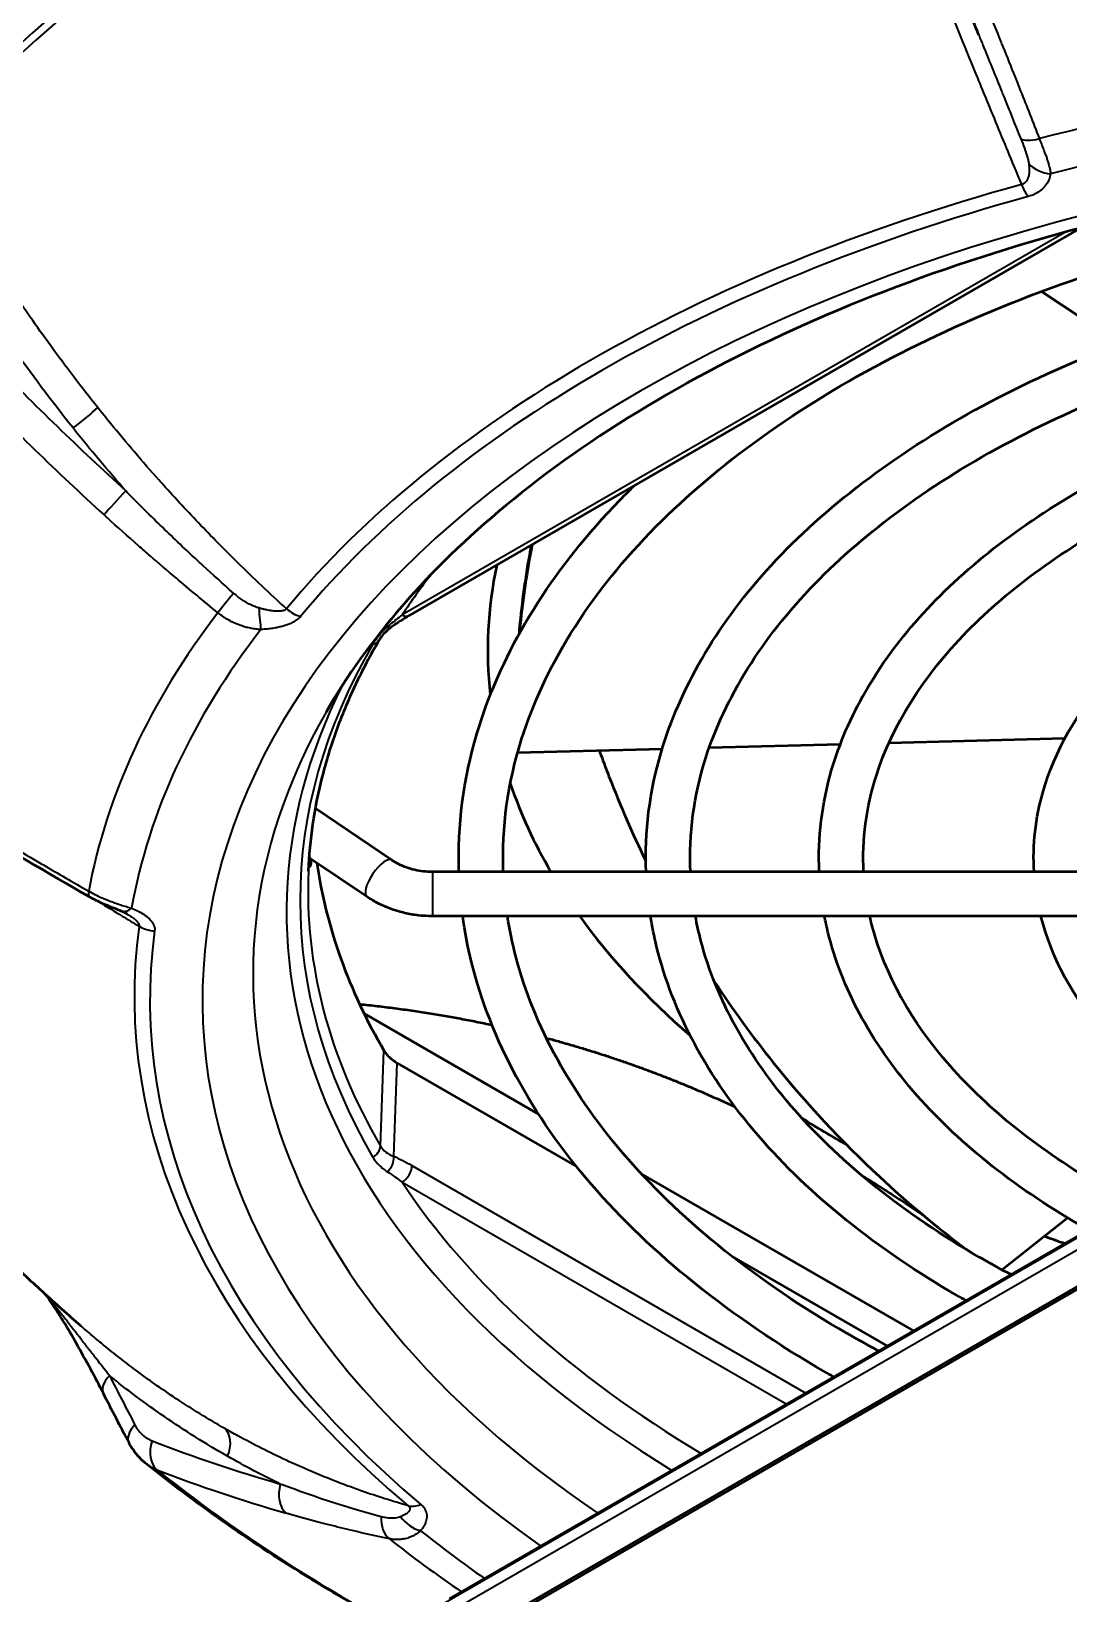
# Model space of a CAD drawing. Header units: millimetres. Extents: x 40 to 2195, y 40 to 1687.
# Drawn here: x 1578.2 to 1615.6, y 304.2 to 360.6 of the extents above; entities that cross this region are included whole.
import ezdxf

# ---------------------------------------------------------------- set-up
doc = ezdxf.new("R2010")
doc.units = ezdxf.units.MM
doc.header["$LTSCALE"] = 8
doc.layers.add('Visible (ISO)', color=7, linetype='Continuous', lineweight=50)
doc.layers.add('Visible Narrow (ISO)', color=7, linetype='Continuous', lineweight=35)

msp = doc.modelspace()

# ---------------------------------------------------------------- linework, layer by layer
at = {"layer": 'Visible (ISO)'}
for p, q in [((1616.064, 353.511), (1591.818, 339.513)), ((1617.476, 349.34), (1614.635, 351.213)), ((1570.897, 289.19), (1654.336, 337.363)), ((1652.729, 336.55), (1572.504, 290.232)), ((1615.48, 335.072), (1609.125, 334.905)), ((1600.948, 334.691), (1595.73, 334.554)), ((1607.374, 334.86), (1602.645, 334.735)), ((1591.194, 330.687), (1588.438, 332.546)), ((1590.299, 329.361), (1588.228, 330.758)), ((1631.157, 330.263), (1592.657, 330.263)), ((1581.658, 328.729), (1581.659, 328.728)), ((1631.157, 328.663), (1592.657, 328.663)), ((1593.273, 304.02), (1636.184, 328.795)), ((1582.519, 328.145), (1582.519, 328.145)), ((1596.491, 321.512), (1590.193, 325.149)), ((1591.391, 323.36), (1597.854, 319.629)), ((1610.03, 313.695), (1600.184, 319.38)), ((1615.585, 317.775), (1613.22, 315.895)), ((1603.456, 316.394), (1609.081, 313.147))]:
    msp.add_line(p, q, dxfattribs=at)
for centre, major_axis, ratio, start_param, end_param in [((1638.157, 338.281), (-43.5, 0), 0.57735, 6.161114, 6.347991), ((1590.914, 339.529), (0.288, -0.409), 0.505708, 6.28284, 6.283336), ((1590.31, 338.895), (0.432, -0.252), 0.773792, 6.283184, 6.283351), ((1638.157, 338.281), (-43.5, 0), 0.57735, 0.193493, 0.32495), ((1638.157, 330.933), (-49.93, 0), 0.57735, 0.005781, 0.010014), ((1638.157, 332.974), (-49.843, 0), 0.57735, 0.083168, 0.324141), ((1638.157, 338.281), (-43.5, 0), 0.57735, 0.393008, 0.587961), ((1592.805, 324.176), (-1.999, 0), 0.57735, 0.324138, 0.785402), ((1638.157, 338.281), (-43.5, 0), 0.57735, 0.73871, 0.792671), ((1638.157, 338.281), (-43.5, 0), 0.57735, 1.002634, 1.022613), ((1582.592, 310.114), (-0.884, -0.467), 0.557213, 6.28316, 6.283176)]:
    msp.add_ellipse(centre, major_axis=major_axis, ratio=ratio, start_param=start_param, end_param=end_param, dxfattribs=at)
for points in [[(1612.378, 360.468), (1612.236, 360.819), (1612.091, 361.17), (1611.945, 361.521)], [(1591.818, 339.513), (1591.613, 339.395), (1591.407, 339.264), (1591.202, 339.12)], [(1580.282, 329.359), (1578.763, 330.228), (1577.262, 331.113), (1575.781, 331.995)], [(1613.542, 315.723), (1613.151, 315.929), (1612.769, 316.141), (1612.394, 316.357)], [(1611.919, 314.786), (1611.81, 314.847), (1611.702, 314.909), (1611.594, 314.971)], [(1579.969, 313.874), (1579.968, 313.875), (1579.968, 313.875), (1579.967, 313.876)], [(1608.765, 312.965), (1608.377, 313.173), (1607.996, 313.385), (1607.621, 313.601)], [(1607.146, 312.03), (1607.037, 312.092), (1606.929, 312.153), (1606.821, 312.216)], [(1581.708, 309.648), (1581.396, 310.239), (1581.088, 310.834), (1580.783, 311.432)]]:
    msp.add_open_spline(points, degree=3, dxfattribs=at)
for points, knots in [([(1662.293, 352.934), (1659.502, 353.767), (1656.575, 354.456), (1648.286, 355.921), (1642.745, 356.372), (1631.685, 356.258), (1626.169, 355.692), (1615.745, 353.609), (1610.838, 352.093), (1602.143, 348.293), (1598.355, 346.011), (1592.493, 341.158), (1590.31, 338.627), (1588.818, 336.025)], [3.449836, 3.449836, 3.449836, 3.449836, 3.629861, 3.629861, 3.944824, 3.944824, 4.260194, 4.260194, 4.575054, 4.575054, 4.88877, 4.88877, 5.1781, 5.1781, 5.1781, 5.1781]), ([(1595.217, 330.263), (1595.158, 331.865), (1595.378, 333.469), (1596.693, 337.638), (1598.259, 340.171), (1602.711, 344.783), (1605.555, 346.869), (1612.249, 350.425), (1616.092, 351.897), (1624.404, 354.08), (1628.872, 354.789), (1634.729, 355.161), (1636.043, 355.21), (1637.357, 355.224)], [0.764185, 0.764185, 0.764185, 0.764185, 0.965523, 0.965523, 1.293941, 1.293941, 1.612416, 1.612416, 1.929259, 1.929259, 2.246597, 2.246597, 2.337713, 2.337713, 2.337713, 2.337713]), ([(1600.367, 330.263), (1600.311, 331.706), (1600.495, 333.154), (1601.591, 336.88), (1602.889, 339.105), (1606.611, 343.247), (1609.072, 345.154), (1614.898, 348.425), (1618.272, 349.783), (1625.571, 351.808), (1629.496, 352.474), (1634.78, 352.856), (1636.068, 352.91), (1637.357, 352.926)], [0.763134, 0.763134, 0.763134, 0.763134, 0.95358, 0.95358, 1.26399, 1.26399, 1.584827, 1.584827, 1.908425, 1.908425, 2.231563, 2.231563, 2.334838, 2.334838, 2.334838, 2.334838]), ([(1601.968, 330.263), (1601.908, 331.638), (1602.094, 333.015), (1603.215, 336.55), (1604.541, 338.685), (1608.31, 342.565), (1610.709, 344.317), (1616.354, 347.303), (1619.594, 348.539), (1626.6, 350.371), (1630.367, 350.966), (1635.25, 351.273), (1636.303, 351.313), (1637.357, 351.326)], [0.760047, 0.760047, 0.760047, 0.760047, 0.966531, 0.966531, 1.296507, 1.296507, 1.614626, 1.614626, 1.930883, 1.930883, 2.247736, 2.247736, 2.334298, 2.334298, 2.334298, 2.334298]), ([(1606.619, 330.263), (1606.562, 331.496), (1606.714, 332.733), (1607.63, 335.873), (1608.706, 337.729), (1611.795, 341.194), (1613.844, 342.791), (1618.699, 345.534), (1621.514, 346.674), (1627.605, 348.374), (1630.879, 348.934), (1635.262, 349.255), (1636.309, 349.301), (1637.357, 349.317)], [0.758935, 0.758935, 0.758935, 0.758935, 0.952299, 0.952299, 1.260821, 1.260821, 1.581697, 1.581697, 1.906005, 1.906005, 2.22978, 2.22978, 2.330561, 2.330561, 2.330561, 2.330561]), ([(1608.221, 330.263), (1608.159, 331.427), (1608.311, 332.593), (1609.254, 335.542), (1610.357, 337.309), (1613.493, 340.512), (1615.48, 341.954), (1620.154, 344.412), (1622.835, 345.429), (1628.632, 346.937), (1631.749, 347.426), (1635.732, 347.673), (1636.544, 347.704), (1637.357, 347.717)], [0.754457, 0.754457, 0.754457, 0.754457, 0.967857, 0.967857, 1.299891, 1.299891, 1.617506, 1.617506, 1.932989, 1.932989, 2.2492, 2.2492, 2.329778, 2.329778, 2.329778, 2.329778]), ([(1614.372, 330.263), (1614.314, 331.234), (1614.425, 332.211), (1615.118, 334.623), (1615.919, 336.023), (1618.223, 338.647), (1619.761, 339.861), (1623.411, 341.949), (1625.532, 342.817), (1630.124, 344.115), (1632.593, 344.544), (1635.859, 344.79), (1636.608, 344.826), (1637.357, 344.84)], [0.750856, 0.750856, 0.750856, 0.750856, 0.949774, 0.949774, 1.254594, 1.254594, 1.575421, 1.575421, 1.90112, 1.90112, 2.226164, 2.226164, 2.32209, 2.32209, 2.32209, 2.32209]), ([(1593.616, 330.263), (1593.561, 331.934), (1593.779, 333.608), (1595.069, 337.968), (1596.607, 340.59), (1599.15, 343.404), (1599.541, 343.809), (1599.949, 344.208)], [0.7663912, 0.7663912, 0.7663912, 0.7663912, 0.9545583, 0.9545583, 1.2664169, 1.2664169, 1.3198231, 1.3198231, 1.3198231, 1.3198231]), ([(1596.221, 342.055), (1596.043, 341.099), (1595.888, 340.022), (1595.788, 338.967), (1595.776, 338.832)], [0.7369827, 0.7369827, 0.7369827, 0.7369827, 0.8333333, 0.8476082, 0.8476082, 0.8476082, 0.8476082]), ([(1596.256, 342.075), (1596.068, 341.093), (1595.909, 340.021), (1595.804, 338.97), (1595.794, 338.864)], [0.7347208, 0.7347208, 0.7347208, 0.7347208, 0.8333333, 0.8444287, 0.8444287, 0.8444287, 0.8444287]), ([(1591.202, 339.12), (1591.044, 339.008), (1590.913, 338.878), (1590.791, 338.72), (1590.763, 338.679), (1590.742, 338.643)], [0, 0, 0, 0, 0.07244132, 0.07244132, 0.09982475, 0.09982475, 0.09982475, 0.09982475]), ([(1588.184, 330.29), (1588.209, 330.856), (1588.262, 331.421), (1588.428, 332.55), (1588.541, 333.113), (1588.824, 334.235), (1588.995, 334.794), (1589.395, 335.906), (1589.624, 336.459), (1590.14, 337.558), (1590.427, 338.103), (1590.742, 338.643)], [0.8100934, 0.8100934, 0.8100934, 0.8100934, 0.8701249, 0.8701249, 0.9301564, 0.9301564, 0.9901878, 0.9901878, 1.0502193, 1.0502193, 1.1102508, 1.1102508, 1.1102508, 1.1102508]), ([(1598.682, 334.631), (1598.794, 334.322), (1599.305, 332.958), (1599.878, 331.644), (1600.358, 330.658)], [0.3070718, 0.3070718, 0.3070718, 0.3070718, 0.3333333, 0.423596, 0.423596, 0.423596, 0.423596]), ([(1588.277, 330.725), (1588.274, 330.684), (1588.272, 330.647), (1588.263, 330.544), (1588.257, 330.496), (1588.247, 330.454), (1588.242, 330.456), (1588.234, 330.514), (1588.231, 330.571), (1588.23, 330.644), (1588.23, 330.644), (1588.23, 330.644)], [-0.5823143, -0.5823143, -0.5823143, -0.5823143, -0.5651971, -0.5651971, -0.5274793, -0.5274793, -0.4897754, -0.4897754, -0.4520716, -0.4520716, -0.4520366, -0.4520366, -0.4520366, -0.4520366]), ([(1592.657, 330.263), (1592.549, 330.263), (1592.441, 330.269), (1592.228, 330.293), (1592.122, 330.311), (1591.917, 330.359), (1591.817, 330.388), (1591.624, 330.458), (1591.531, 330.497), (1591.355, 330.586), (1591.272, 330.635), (1591.194, 330.687)], [0, 0, 0, 0, 0.1380901, 0.1380901, 0.2761801, 0.2761801, 0.4142702, 0.4142702, 0.5523603, 0.5523603, 0.6904503, 0.6904503, 0.6904503, 0.6904503]), ([(1581.421, 328.845), (1581.361, 328.869), (1581.295, 328.896), (1581.139, 328.957), (1581.048, 328.994), (1580.813, 329.092), (1580.668, 329.157), (1580.445, 329.27), (1580.362, 329.314), (1580.282, 329.359)], [0, 0, 0, 0, 0.0230065, 0.0230065, 0.0527872, 0.0527872, 0.0999546, 0.0999546, 0.128156, 0.128156, 0.128156, 0.128156]), ([(1581.658, 328.729), (1581.616, 328.754), (1581.562, 328.782), (1581.477, 328.821), (1581.449, 328.833), (1581.421, 328.845)], [0, 0, 0, 0, 0.02552407, 0.02552407, 0.0370359, 0.0370359, 0.0370359, 0.0370359]), ([(1592.657, 328.663), (1592.489, 328.663), (1592.321, 328.672), (1591.987, 328.71), (1591.822, 328.739), (1591.496, 328.814), (1591.336, 328.861), (1591.023, 328.973), (1590.871, 329.038), (1590.576, 329.187), (1590.435, 329.269), (1590.299, 329.361)], [0, 0, 0, 0, 0.1380901, 0.1380901, 0.2761801, 0.2761801, 0.4142702, 0.4142702, 0.5523603, 0.5523603, 0.6904503, 0.6904503, 0.6904503, 0.6904503]), ([(1606.821, 312.216), (1603.426, 314.176), (1600.566, 316.464), (1596.242, 321.474), (1594.766, 324.195), (1593.934, 327.554), (1593.828, 328.108), (1593.752, 328.663)], [0, 0, 0, 0, 0.3230447, 0.3230447, 0.6434752, 0.6434752, 0.7062352, 0.7062352, 0.7062352, 0.7062352]), ([(1607.621, 313.601), (1604.418, 315.451), (1601.742, 317.588), (1597.691, 322.208), (1596.326, 324.69), (1595.543, 327.694), (1595.443, 328.178), (1595.369, 328.663)], [0, 0, 0, 0, 0.3168384, 0.3168384, 0.6359802, 0.6359802, 0.6970911, 0.6970911, 0.6970911, 0.6970911]), ([(1611.594, 314.971), (1608.708, 316.638), (1606.275, 318.585), (1602.597, 322.852), (1601.34, 325.171), (1600.66, 327.932), (1600.586, 328.297), (1600.527, 328.663)], [0, 0, 0, 0, 0.3235875, 0.3235875, 0.644053, 0.644053, 0.6926188, 0.6926188, 0.6926188, 0.6926188]), ([(1612.394, 316.357), (1609.7, 317.913), (1607.451, 319.708), (1604.047, 323.586), (1602.901, 325.666), (1602.27, 328.071), (1602.205, 328.366), (1602.15, 328.663)], [0, 0, 0, 0, 0.316249, 0.316249, 0.6351858, 0.6351858, 0.6798375, 0.6798375, 0.6798375, 0.6798375]), ([(1616.014, 317.523), (1613.598, 318.917), (1611.561, 320.548), (1608.482, 324.127), (1607.428, 326.074), (1606.887, 328.281), (1606.846, 328.472), (1606.809, 328.663)], [0, 0, 0, 0, 0.3242966, 0.3242966, 0.6447887, 0.6447887, 0.6750224, 0.6750224, 0.6750224, 0.6750224]), ([(1616.814, 318.908), (1614.59, 320.192), (1612.737, 321.671), (1609.931, 324.861), (1608.988, 326.57), (1608.5, 328.419), (1608.47, 328.541), (1608.443, 328.663)], [0, 0, 0, 0, 0.3154666, 0.3154666, 0.63411, 0.63411, 0.6565264, 0.6565264, 0.6565264, 0.6565264]), ([(1621.494, 320.687), (1619.663, 321.744), (1618.116, 322.983), (1615.797, 325.687), (1615.003, 327.146), (1614.621, 328.663)], [0, 0, 0, 0, 0.3256911, 0.3256911, 0.6409865, 0.6409865, 0.6409865, 0.6409865]), ([(1602.828, 326.311), (1603.497, 325.294), (1605.346, 322.754), (1608.378, 319.513), (1610.848, 317.447), (1611.929, 316.631)], [0.5631849, 0.5631849, 0.5631849, 0.5631849, 0.6666667, 0.8333333, 0.9564897, 0.9564897, 0.9564897, 0.9564897]), ([(1576.533, 317.066), (1576.76, 316.841), (1576.988, 316.618), (1577.444, 316.179), (1577.673, 315.961), (1578.13, 315.531), (1578.359, 315.319), (1578.818, 314.898), (1579.047, 314.69), (1579.507, 314.28), (1579.737, 314.077), (1579.967, 313.876)], [6.0260309, 6.0260309, 6.0260309, 6.0260309, 6.03733783, 6.03733783, 6.04864476, 6.04864476, 6.05995169, 6.05995169, 6.07125862, 6.07125862, 6.08256556, 6.08256556, 6.08256556, 6.08256556]), ([(1580.783, 311.432), (1580.488, 312.01), (1580.165, 312.614), (1579.657, 313.509), (1579.495, 313.785), (1579.214, 314.245), (1579.098, 314.428), (1578.911, 314.709), (1578.843, 314.808), (1578.746, 314.942), (1578.718, 314.979), (1578.691, 315.015)], [0, 0, 0, 0, 0.2350406, 0.2350406, 0.3373525, 0.3373525, 0.4036748, 0.4036748, 0.4394215, 0.4394215, 0.4532875, 0.4532875, 0.4532875, 0.4532875]), ([(1582.306, 308.912), (1582.109, 309.071), (1581.937, 309.268), (1581.768, 309.539), (1581.737, 309.593), (1581.708, 309.648)], [0, 0, 0, 0, 0.0841981, 0.0841981, 0.1044395, 0.1044395, 0.1044395, 0.1044395]), ([(1590.108, 303.659), (1589.416, 304.051), (1588.737, 304.452), (1587.042, 305.497), (1586.045, 306.152), (1584.124, 307.501), (1583.199, 308.195), (1582.312, 308.907)], [6.2739737, 6.2739737, 6.2739737, 6.2739737, 6.3157715, 6.3157715, 6.3804977, 6.3804977, 6.44509, 6.44509, 6.44509, 6.44509])]:
    msp.add_open_spline(points, degree=3, knots=knots, dxfattribs=at)
for points, weights in [([(1590.031, 325.488), (1592.489, 325.236), (1594.807, 324.737)], [1.01611645847, 1.0344456865, 1.04804339187]), ([(1596.768, 324.265), (1600.253, 323.335), (1603.581, 321.777)], [1.05898629943, 1.07741740591, 1.08377434355]), ([(1608.134, 319.32), (1609.24, 318.644), (1610.351, 317.886)], [1.08678825103, 1.08611306749, 1.08406873658])]:
    msp.add_rational_spline(points, weights, degree=2, dxfattribs=at)
at = {"layer": 'Visible Narrow (ISO)'}
for p, q in [((1615.511, 353.361), (1591.568, 339.538)), ((1653.315, 338.202), (1573.09, 291.884)), ((1592.657, 330.263), (1592.657, 328.663)), ((1580.248, 329.415), (1580.248, 329.415)), ((1581.425, 328.689), (1581.425, 328.689)), ((1581.572, 328.833), (1581.572, 328.833)), ((1593.031, 303.842), (1635.943, 328.617)), ((1582.636, 328.219), (1582.636, 328.219)), ((1590.784, 320.366), (1590.91, 323.809)), ((1591.267, 319.994), (1591.391, 323.36)), ((1591.921, 319.659), (1606.141, 311.45)), ((1591.568, 319.061), (1605.446, 311.049))]:
    msp.add_line(p, q, dxfattribs=at)
for centre, major_axis, ratio, start_param, end_param in [((1638.157, 338.051), (71.487, 0), 0.57735, 2.037181, 2.675208), ((1638.157, 337.828), (71.35, 0), 0.57735, 2.037181, 2.675208), ((1638.157, 325.625), (-53.8, 0), 0.57735, 4.242519, 6.970327), ((1638.157, 325.995), (58.234, 0), 0.57735, 1.67723, 1.987961), ((1638.157, 325.625), (-56.649, 0), 0.57735, 4.814294, 5.134082), ((1614.777, 357.147), (-0.931, -0.365), 0.328462, 0.210916, 1.212539), ((1614.971, 356.283), (-0.986, 0.166), 0.812647, 0.7897, 1.707077), ((1638.153, 327.748), (53.526, 0), 0.57735, 2.024875, 2.024876), ((1638.157, 325.767), (-56.256, 0), 0.57735, 5.15787, 5.837704), ((1614.16, 355.458), (-0.266, 0.964), 0.351822, 1.879241, 2.476944), ((1638.157, 325.625), (-55.693, 0), 0.57735, 5.15787, 5.837704), ((1652.293, 419.468), (-88.074, 72.207), 0.907552, 1.450919, 1.510697), ((1652.105, 419.237), (-88.808, 72.815), 0.907596, 1.45095, 1.51073), ((1579.955, 346.611), (-0.781, -0.624), 0.096089, 1.148092, 2.411496), ((1581.323, 343.692), (0.675, 0.738), 0.025223, 1.138106, 2.415374), ((1638.157, 329.3), (-49.85, 0), 0.57735, 5.864283, 5.919494), ((1585.401, 340.187), (0.631, 0.776), 0.02337, 1.412222, 2.413887), ((1638.157, 325.995), (-58.234, 0), 0.57735, 5.86602, 6.176752), ((1586.471, 339.829), (-0.056, 0.998), 0.079319, 1.606556, 2.523926), ((1587.899, 340.297), (-0.771, 0.637), 0.736809, 1.520373, 2.118075), ((1638.157, 325.625), (-56.649, 0), 0.57735, 5.861492, 6.18128), ((1590.914, 339.529), (0.288, -0.409), 0.505708, 5.684275, 6.28284), ((1591.568, 339.946), (0.25, -0.433), 0.577348, 5.497784, 6.283159), ((1638.157, 329.222), (-50.275, 0), 0.57735, 5.958333, 6.608039), ((1590.31, 338.895), (0.432, -0.252), 0.773792, 5.575484, 6.283185), ((1638.157, 328.815), (-50.764, 0), 0.57735, 5.999715, 7.041562), ((1638.157, 326.595), (-51.972, 0), 0.57735, 5.963498, 6.989807), ((1590.747, 330.024), (-0.447, -0.663), 0.367705, 3.141593, 6.283185), ((1638.157, 329.577), (-49.988, 0), 0.57735, 6.25849, 6.608037), ((1580.779, 330.228), (-0.496, -0.868), 0.232185, 5.699553, 6.283161), ((1581.802, 329.769), (-0.382, -0.924), 0.474905, 6.283179, 6.99873), ((1638.157, 325.767), (-56.256, 0), 0.57735, 6.205068, 6.884902), ((1582.634, 328.951), (-0.991, 0.134), 0.814007, 1.083012, 1.680715), ((1638.157, 325.625), (-55.693, 0), 0.57735, 6.205068, 6.884902), ((1590.31, 320.288), (-0.432, -0.252), 0.773902, 1.585265, 2.681956), ((1590.914, 319.804), (-0.202, -0.457), 0.636755, 0.955011, 2.255526), ((1591.568, 319.47), (-0.25, -0.433), 0.57735, 0.785398, 2.321288), ((1638.157, 329.3), (-49.85, 0), 0.57735, 0.363692, 0.769797), ((1581.674, 311.886), (-0.891, -0.454), 0.551563, 5.249323, 6.283185), ((1695.394, 427.256), (48.863, 172.71), 0.716755, 2.483188, 2.496548), ((1582.592, 310.114), (-0.884, -0.467), 0.557213, 5.241659, 6.283185), ((1583.212, 309.53), (-0.358, -0.934), 0.69587, 4.775201, 6.052213), ((1618.553, 417.645), (-31.005, -109.589), 0.716755, 6.21857, 6.278347), ((1584.592, 309.355), (0.495, 0.869), 0.686602, 4.881259, 6.144631), ((1619.021, 417.507), (-31.248, -110.51), 0.716772, 6.218455, 6.278235), ((1638.157, 331.719), (68.312, 0), 0.57735, 3.765501, 3.932794), ((1587.84, 307.975), (-0.279, -0.96), 0.697317, 4.717096, 5.994363), ((1592.246, 308.24), (-0.644, -0.765), 0.673091, 0.298027, 0.895728), ((1591.531, 307.059), (-0.204, -0.979), 0.712793, 4.938232, 5.939898), ((1592.234, 307.292), (-0.786, 0.618), 0.743445, 1.18271, 2.10008), ((1638.157, 325.625), (56.649, 0), 0.57735, 3.767097, 3.833691), ((1638.157, 325.995), (-58.234, 0), 0.57735, 0.630033, 0.702449)]:
    msp.add_ellipse(centre, major_axis=major_axis, ratio=ratio, start_param=start_param, end_param=end_param, dxfattribs=at)
for points, knots in [([(1610.211, 364.136), (1610.379, 363.719), (1610.546, 363.305), (1610.801, 362.674), (1610.89, 362.453), (1611.145, 361.824), (1611.31, 361.418), (1611.486, 360.983), (1611.499, 360.951), (1611.642, 360.601), (1611.771, 360.285), (1612.028, 359.655), (1612.156, 359.341), (1612.399, 358.75), (1612.513, 358.472), (1612.671, 358.088), (1612.715, 357.98), (1612.91, 357.508), (1613.057, 357.15), (1613.351, 356.44), (1613.497, 356.088), (1613.734, 355.518), (1613.826, 355.296), (1613.917, 355.076)], [0, 0, 0, 0, 0.1266085, 0.1266085, 0.1951196, 0.1951196, 0.3232176, 0.3232176, 0.3333333, 0.3333333, 0.4346281, 0.4346281, 0.5370608, 0.5370608, 0.629854, 0.629854, 0.6666667, 0.6666667, 0.7909798, 0.7909798, 0.9178265, 0.9178265, 1, 1, 1, 1]), ([(1612.638, 361.531), (1612.817, 361.102), (1612.999, 360.657), (1613.186, 360.198), (1613.206, 360.147), (1613.227, 360.096), (1613.247, 360.045), (1613.391, 359.691), (1613.537, 359.327), (1613.685, 358.955), (1613.752, 358.788), (1613.819, 358.618), (1613.887, 358.447), (1614.106, 357.895), (1614.331, 357.323), (1614.563, 356.733)], [0, 0, 0, 0, 0.3001691, 0.3001691, 0.3001691, 0.3333333, 0.3333333, 0.3333333, 0.5633149, 0.5633149, 0.5633149, 0.6666667, 0.6666667, 0.6666667, 1, 1, 1, 1]), ([(1612.378, 360.468), (1612.435, 360.33), (1612.492, 360.191), (1612.549, 360.05), (1612.559, 360.024), (1612.57, 359.998), (1612.58, 359.972), (1612.78, 359.48), (1612.986, 358.973), (1613.198, 358.447), (1613.225, 358.381), (1613.251, 358.315), (1613.278, 358.249), (1613.477, 357.756), (1613.681, 357.248), (1613.892, 356.726)], [0.2422629, 0.2422629, 0.2422629, 0.2422629, 0.3333333, 0.3333333, 0.3333333, 0.3501036, 0.3501036, 0.3501036, 0.6666667, 0.6666667, 0.6666667, 0.7061592, 0.7061592, 0.7061592, 1, 1, 1, 1]), ([(1613.892, 356.726), (1613.94, 356.606), (1614.028, 356.379), (1614.132, 356.072), (1614.17, 355.906), (1614.18, 355.831)], [0.0000048, 0.0000048, 0.0000048, 0.0000048, 0.3333333, 0.6666667, 1, 1, 1, 1]), ([(1614.563, 356.733), (1614.592, 356.657), (1614.621, 356.584), (1614.677, 356.438), (1614.705, 356.366), (1614.738, 356.276), (1614.746, 356.255), (1614.771, 356.187), (1614.788, 356.14), (1614.82, 356.049), (1614.835, 356.004), (1614.864, 355.917), (1614.878, 355.875), (1614.893, 355.825), (1614.895, 355.816), (1614.913, 355.755), (1614.926, 355.706), (1614.949, 355.611), (1614.957, 355.565), (1614.967, 355.503), (1614.969, 355.484), (1614.971, 355.466)], [0.0000002, 0.0000002, 0.0000002, 0.0000002, 0.1421232, 0.1421232, 0.2890839, 0.2890839, 0.3333333, 0.3333333, 0.4357426, 0.4357426, 0.5387164, 0.5387164, 0.6429127, 0.6429127, 0.6666667, 0.6666667, 0.8013465, 0.8013465, 0.9396747, 0.9396747, 1, 1, 1, 1]), ([(1580.577, 347.026), (1580.28, 347.398), (1579.992, 347.768), (1579.427, 348.51), (1579.15, 348.882), (1578.627, 349.602), (1578.38, 349.949), (1577.949, 350.569), (1577.761, 350.843), (1577.394, 351.39), (1577.214, 351.663), (1576.859, 352.21), (1576.684, 352.483), (1576.383, 352.964), (1576.255, 353.172), (1575.908, 353.741), (1575.693, 354.101), (1575.272, 354.824), (1575.066, 355.186), (1574.717, 355.816), (1574.57, 356.085), (1574.427, 356.351)], [0.0000024, 0.0000024, 0.0000024, 0.0000024, 0.1113724, 0.1113724, 0.225101, 0.225101, 0.3333333, 0.3333333, 0.4205014, 0.4205014, 0.5086535, 0.5086535, 0.5982019, 0.5982019, 0.6666667, 0.6666667, 0.7864257, 0.7864257, 0.9082457, 0.9082457, 0.9999994, 0.9999994, 0.9999994, 0.9999994]), ([(1614.18, 355.831), (1614.187, 355.782), (1614.192, 355.735), (1614.195, 355.684), (1614.195, 355.679), (1614.196, 355.648), (1614.197, 355.624), (1614.197, 355.568), (1614.196, 355.536), (1614.191, 355.482), (1614.188, 355.459), (1614.183, 355.425), (1614.181, 355.414), (1614.174, 355.38), (1614.169, 355.358), (1614.155, 355.315), (1614.148, 355.295), (1614.135, 355.267), (1614.131, 355.258), (1614.126, 355.248), (1614.125, 355.247), (1614.115, 355.228), (1614.106, 355.213), (1614.084, 355.184), (1614.073, 355.17), (1614.052, 355.149), (1614.043, 355.142), (1614.03, 355.131), (1614.026, 355.128), (1614.01, 355.117), (1613.998, 355.109), (1613.972, 355.096), (1613.959, 355.09), (1613.936, 355.082), (1613.927, 355.079), (1613.917, 355.076)], [0.0000377, 0.0000377, 0.0000377, 0.0000377, 0.119009, 0.119009, 0.1340358, 0.1340358, 0.2, 0.2, 0.2913584, 0.2913584, 0.3637826, 0.3637826, 0.4, 0.4, 0.4780398, 0.4780398, 0.5569687, 0.5569687, 0.5934134, 0.5934134, 0.6, 0.6, 0.6739404, 0.6739404, 0.749081, 0.749081, 0.8, 0.8, 0.8233285, 0.8233285, 0.889249, 0.889249, 0.9559792, 0.9559792, 1, 1, 1, 1]), ([(1614.971, 355.466), (1614.957, 355.388), (1614.914, 355.239), (1614.798, 355.037), (1614.629, 354.863), (1614.409, 354.725), (1614.246, 354.666), (1614.16, 354.642)], [0.0000006, 0.0000006, 0.0000006, 0.0000006, 0.2, 0.4, 0.6, 0.8, 1, 1, 1, 1]), ([(1587.392, 339.762), (1587.094, 340.033), (1586.795, 340.309), (1586.203, 340.869), (1585.909, 341.152), (1585.439, 341.614), (1585.263, 341.789), (1584.856, 342.199), (1584.624, 342.436), (1584.162, 342.916), (1583.933, 343.158), (1583.477, 343.648), (1583.25, 343.895), (1582.945, 344.232), (1582.866, 344.321), (1582.489, 344.743), (1582.195, 345.08), (1581.613, 345.76), (1581.326, 346.103), (1580.886, 346.641), (1580.731, 346.833), (1580.577, 347.026)], [0.0000001, 0.0000001, 0.0000001, 0.0000001, 0.1297037, 0.1297037, 0.2572479, 0.2572479, 0.3333333, 0.3333333, 0.4333784, 0.4333784, 0.5327962, 0.5327962, 0.6316322, 0.6316322, 0.6666667, 0.6666667, 0.7980234, 0.7980234, 0.9284933, 0.9284933, 1, 1, 1, 1]), ([(1581.589, 344.017), (1581.267, 344.384), (1580.628, 345.129), (1580, 345.897), (1579.689, 346.287)], [0, 0, 0, 0, 0.5, 0.9999948, 0.9999948, 0.9999948, 0.9999948]), ([(1585.482, 340.324), (1585.102, 340.66), (1584.736, 340.991), (1584.383, 341.315), (1584.271, 341.418), (1584.16, 341.521), (1584.05, 341.622), (1583.596, 342.044), (1583.166, 342.454), (1582.757, 342.853), (1582.347, 343.253), (1581.958, 343.641), (1581.589, 344.017)], [0, 0, 0, 0, 0.2529425, 0.2529425, 0.2529425, 0.3333333, 0.3333333, 0.3333333, 0.6666667, 0.6666667, 0.6666667, 1, 1, 1, 1]), ([(1584.918, 339.617), (1584.395, 340.042), (1583.895, 340.457), (1583.417, 340.86), (1583.096, 341.131), (1582.785, 341.397), (1582.483, 341.659), (1582.336, 341.786), (1582.192, 341.912), (1582.05, 342.037), (1581.66, 342.379), (1581.287, 342.713), (1580.93, 343.039), (1580.889, 343.077), (1580.847, 343.114), (1580.806, 343.152)], [0, 0, 0, 0, 0.3333333, 0.3333333, 0.3333333, 0.5575373, 0.5575373, 0.5575373, 0.6666667, 0.6666667, 0.6666667, 0.965162, 0.965162, 0.965162, 1, 1, 1, 1]), ([(1586.394, 339.789), (1586.299, 339.815), (1586.104, 339.89), (1585.788, 340.075), (1585.584, 340.234), (1585.482, 340.324)], [0.000075, 0.000075, 0.000075, 0.000075, 0.3333333, 0.6666667, 1, 1, 1, 1]), ([(1586.471, 339.012), (1586.426, 339.014), (1586.382, 339.016), (1586.337, 339.02), (1586.309, 339.023), (1586.281, 339.026), (1586.253, 339.03), (1586.182, 339.039), (1586.111, 339.051), (1586.039, 339.067), (1586.007, 339.074), (1585.975, 339.082), (1585.944, 339.09), (1585.888, 339.105), (1585.832, 339.121), (1585.776, 339.14), (1585.765, 339.144), (1585.754, 339.148), (1585.742, 339.152), (1585.698, 339.167), (1585.655, 339.184), (1585.611, 339.202), (1585.557, 339.225), (1585.503, 339.249), (1585.449, 339.275), (1585.437, 339.281), (1585.425, 339.288), (1585.412, 339.294), (1585.336, 339.333), (1585.261, 339.376), (1585.188, 339.422), (1585.18, 339.428), (1585.172, 339.433), (1585.164, 339.438), (1585.101, 339.479), (1585.04, 339.522), (1584.98, 339.568), (1584.959, 339.584), (1584.938, 339.601), (1584.918, 339.617)], [0.0000413, 0.0000413, 0.0000413, 0.0000413, 0.0858893, 0.0858893, 0.0858893, 0.138698, 0.138698, 0.138698, 0.2736877, 0.2736877, 0.2736877, 0.3333333, 0.3333333, 0.3333333, 0.437484, 0.437484, 0.437484, 0.4586067, 0.4586067, 0.4586067, 0.540743, 0.540743, 0.540743, 0.643174, 0.643174, 0.643174, 0.6666667, 0.6666667, 0.6666667, 0.8139519, 0.8139519, 0.8139519, 0.830185, 0.830185, 0.830185, 0.9563132, 0.9563132, 0.9563132, 1, 1, 1, 1]), ([(1587.392, 339.762), (1587.391, 339.761), (1587.39, 339.76), (1587.382, 339.751), (1587.374, 339.743), (1587.362, 339.733), (1587.359, 339.731), (1587.355, 339.728), (1587.353, 339.727), (1587.339, 339.718), (1587.325, 339.71), (1587.308, 339.703), (1587.307, 339.702), (1587.303, 339.701), (1587.301, 339.7), (1587.284, 339.694), (1587.268, 339.689), (1587.247, 339.684), (1587.243, 339.683), (1587.235, 339.682), (1587.232, 339.681), (1587.212, 339.677), (1587.195, 339.675), (1587.17, 339.672), (1587.164, 339.672), (1587.152, 339.671), (1587.147, 339.671), (1587.118, 339.669), (1587.093, 339.669), (1587.065, 339.669), (1587.064, 339.669), (1587.056, 339.669), (1587.05, 339.669), (1587.018, 339.671), (1586.991, 339.672), (1586.962, 339.675), (1586.959, 339.675), (1586.949, 339.676), (1586.941, 339.677), (1586.903, 339.681), (1586.872, 339.685), (1586.83, 339.691), (1586.82, 339.693), (1586.778, 339.699), (1586.744, 339.706), (1586.696, 339.715), (1586.684, 339.717), (1586.636, 339.727), (1586.599, 339.736), (1586.545, 339.749), (1586.531, 339.752), (1586.477, 339.766), (1586.436, 339.777), (1586.394, 339.789)], [0, 0, 0, 0, 0.00863, 0.00863, 0.079892, 0.079892, 0.1, 0.1, 0.110698, 0.110698, 0.194898, 0.194898, 0.2, 0.2, 0.212769, 0.212769, 0.284433, 0.284433, 0.3, 0.3, 0.314834, 0.314834, 0.377617, 0.377617, 0.4, 0.4, 0.416949, 0.416949, 0.4957, 0.4957, 0.5, 0.5, 0.519111, 0.519111, 0.59366, 0.59366, 0.6, 0.6, 0.62118, 0.62118, 0.7, 0.7, 0.723254, 0.723254, 0.8, 0.8, 0.825315, 0.825315, 0.9, 0.9, 0.927393, 0.927393, 1, 1, 1, 1]), ([(1591.035, 339.109), (1590.92, 339.01), (1590.72, 338.801), (1590.572, 338.59), (1590.512, 338.486)], [0, 0, 0, 0, 0.5, 0.9999999, 0.9999999, 0.9999999, 0.9999999]), ([(1591.568, 339.538), (1591.491, 339.48), (1591.415, 339.421), (1591.326, 339.35), (1591.311, 339.338), (1591.222, 339.266), (1591.148, 339.205), (1591.063, 339.132), (1591.049, 339.121), (1591.035, 339.109)], [0, 0, 0, 0, 0.4161439, 0.4161439, 0.5, 0.5, 0.9199034, 0.9199034, 0.9999926, 0.9999926, 0.9999926, 0.9999926]), ([(1575.73, 332.215), (1576.128, 331.978), (1576.541, 331.733), (1576.971, 331.479), (1577.019, 331.451), (1577.066, 331.422), (1577.114, 331.394), (1577.446, 331.198), (1577.787, 330.997), (1578.139, 330.791), (1578.296, 330.699), (1578.456, 330.605), (1578.619, 330.511), (1579.141, 330.206), (1579.686, 329.891), (1580.253, 329.567)], [0, 0, 0, 0, 0.3001691, 0.3001691, 0.3001691, 0.3333333, 0.3333333, 0.3333333, 0.5633149, 0.5633149, 0.5633149, 0.6666667, 0.6666667, 0.6666667, 1, 1, 1, 1]), ([(1588.225, 330.94), (1588.225, 330.917), (1588.225, 330.896), (1588.225, 330.822), (1588.226, 330.783), (1588.228, 330.766)], [0.12695054, 0.12695054, 0.12695054, 0.12695054, 0.13655048, 0.13655048, 0.16560984, 0.16560984, 0.16560984, 0.16560984]), ([(1580.253, 329.567), (1580.326, 329.525), (1580.399, 329.486), (1580.55, 329.409), (1580.628, 329.372), (1580.73, 329.327), (1580.753, 329.316), (1580.832, 329.283), (1580.887, 329.26), (1580.997, 329.216), (1581.052, 329.195), (1581.162, 329.155), (1581.217, 329.135), (1581.284, 329.113), (1581.297, 329.108), (1581.379, 329.081), (1581.448, 329.059), (1581.584, 329.017), (1581.651, 328.997), (1581.746, 328.969), (1581.774, 328.961), (1581.802, 328.952)], [0.0000002, 0.0000002, 0.0000002, 0.0000002, 0.1421231, 0.1421231, 0.2890837, 0.2890837, 0.3333333, 0.3333333, 0.4357426, 0.4357426, 0.5387163, 0.5387163, 0.6429125, 0.6429125, 0.6666667, 0.6666667, 0.8013463, 0.8013463, 0.9396742, 0.9396742, 1, 1, 1, 1]), ([(1580.618, 329.184), (1580.899, 329.009), (1581.179, 328.837), (1581.663, 328.545), (1581.869, 328.422), (1582.073, 328.301)], [0.8070398, 0.8070398, 0.8070398, 0.8070398, 0.9178258, 0.9178258, 0.9999988, 0.9999988, 0.9999988, 0.9999988]), ([(1581.802, 328.952), (1581.914, 328.907), (1582.116, 328.81), (1582.361, 328.651), (1582.537, 328.48), (1582.633, 328.301), (1582.641, 328.19), (1582.634, 328.135)], [0.0000006, 0.0000006, 0.0000006, 0.0000006, 0.2, 0.4, 0.6, 0.8, 1, 1, 1, 1]), ([(1581.659, 328.728), (1581.674, 328.719), (1581.689, 328.71), (1581.73, 328.684), (1581.755, 328.668), (1581.79, 328.645), (1581.801, 328.637), (1581.836, 328.612), (1581.859, 328.595), (1581.901, 328.562), (1581.921, 328.546), (1581.947, 328.522), (1581.955, 328.515), (1581.964, 328.506), (1581.965, 328.505), (1581.981, 328.489), (1581.995, 328.475), (1582.019, 328.446), (1582.029, 328.433), (1582.044, 328.41), (1582.049, 328.401), (1582.056, 328.389), (1582.058, 328.385), (1582.064, 328.37), (1582.068, 328.359), (1582.073, 328.339), (1582.074, 328.329), (1582.074, 328.314), (1582.074, 328.307), (1582.073, 328.301)], [0.2495453, 0.2495453, 0.2495453, 0.2495453, 0.2913584, 0.2913584, 0.3637826, 0.3637826, 0.4, 0.4, 0.4780398, 0.4780398, 0.5569687, 0.5569687, 0.5934134, 0.5934134, 0.6, 0.6, 0.6739404, 0.6739404, 0.749081, 0.749081, 0.8, 0.8, 0.8233285, 0.8233285, 0.8892491, 0.8892491, 0.9559792, 0.9559792, 1, 1, 1, 1]), ([(1590.512, 319.958), (1590.573, 319.853), (1590.722, 319.664), (1590.922, 319.508), (1591.035, 319.435)], [0.0001417, 0.0001417, 0.0001417, 0.0001417, 0.5, 0.999971, 0.999971, 0.999971, 0.999971]), ([(1590.784, 320.366), (1590.832, 320.282), (1590.964, 320.139), (1591.157, 320.039), (1591.267, 319.994)], [0, 0, 0, 0, 0.5, 0.9999978, 0.9999978, 0.9999978, 0.9999978]), ([(1591.035, 319.435), (1591.12, 319.38), (1591.294, 319.263), (1591.476, 319.131), (1591.568, 319.061)], [0.0000104, 0.0000104, 0.0000104, 0.0000104, 0.5, 1, 1, 1, 1]), ([(1581.003, 312.076), (1580.987, 312.096), (1580.971, 312.116), (1580.885, 312.226), (1580.817, 312.314), (1580.731, 312.424), (1580.712, 312.449), (1580.632, 312.552), (1580.572, 312.628), (1580.492, 312.732), (1580.47, 312.76), (1580.396, 312.856), (1580.345, 312.922), (1580.271, 313.017), (1580.247, 313.048), (1580.18, 313.135), (1580.137, 313.19), (1580.071, 313.275), (1580.047, 313.307), (1579.987, 313.385), (1579.952, 313.43), (1579.892, 313.507), (1579.867, 313.54), (1579.813, 313.61), (1579.784, 313.647), (1579.73, 313.717), (1579.704, 313.75), (1579.655, 313.814), (1579.631, 313.844), (1579.581, 313.909), (1579.556, 313.942), (1579.511, 314), (1579.491, 314.025), (1579.446, 314.083), (1579.42, 314.117), (1579.379, 314.169), (1579.363, 314.189), (1579.322, 314.243), (1579.296, 314.276), (1579.258, 314.324), (1579.246, 314.34), (1579.207, 314.389), (1579.181, 314.422), (1579.146, 314.467), (1579.137, 314.479), (1579.101, 314.525), (1579.075, 314.557), (1579.042, 314.598), (1579.035, 314.607), (1579.003, 314.648), (1578.978, 314.678), (1578.953, 314.71), (1578.952, 314.712), (1578.945, 314.72), (1578.94, 314.726), (1578.916, 314.757), (1578.896, 314.781), (1578.871, 314.811), (1578.865, 314.819), (1578.856, 314.83), (1578.853, 314.834), (1578.829, 314.863), (1578.809, 314.888), (1578.785, 314.916), (1578.781, 314.921), (1578.776, 314.928), (1578.774, 314.929), (1578.762, 314.944), (1578.752, 314.956), (1578.742, 314.968)], [0, 0, 0, 0, 0.0096994, 0.0096994, 0.0526316, 0.0526316, 0.0651218, 0.0651218, 0.1052632, 0.1052632, 0.1205935, 0.1205935, 0.1578947, 0.1578947, 0.1761479, 0.1761479, 0.2105263, 0.2105263, 0.2315844, 0.2315844, 0.2631579, 0.2631579, 0.2870561, 0.2870561, 0.3157895, 0.3157895, 0.3425191, 0.3425191, 0.3684211, 0.3684211, 0.3980156, 0.3980156, 0.4210526, 0.4210526, 0.4534874, 0.4534874, 0.4736842, 0.4736842, 0.5089629, 0.5089629, 0.5263158, 0.5263158, 0.5644306, 0.5644306, 0.5789474, 0.5789474, 0.6199236, 0.6199236, 0.6315789, 0.6315789, 0.6729444, 0.6729444, 0.6754148, 0.6754148, 0.6842105, 0.6842105, 0.7195149, 0.7195149, 0.7309021, 0.7309021, 0.7368421, 0.7368421, 0.7779076, 0.7779076, 0.7863345, 0.7863345, 0.7894737, 0.7894737, 0.811825, 0.811825, 0.811825, 0.811825]), ([(1585.165, 310.169), (1584.863, 310.341), (1584.568, 310.516), (1583.984, 310.876), (1583.696, 311.06), (1583.149, 311.422), (1582.888, 311.6), (1582.429, 311.924), (1582.229, 312.069), (1581.834, 312.361), (1581.639, 312.509), (1581.252, 312.809), (1581.061, 312.96), (1580.729, 313.23), (1580.587, 313.347), (1580.285, 313.601), (1580.126, 313.737), (1579.969, 313.874)], [0.0000024, 0.0000024, 0.0000024, 0.0000024, 0.1113727, 0.1113727, 0.2251016, 0.2251016, 0.3333333, 0.3333333, 0.4205017, 0.4205017, 0.5086541, 0.5086541, 0.5982029, 0.5982029, 0.6666667, 0.6666667, 0.7452607, 0.7452607, 0.7452607, 0.7452607]), ([(1582.541, 309.72), (1582.512, 309.731), (1582.484, 309.743), (1582.428, 309.771), (1582.401, 309.786), (1582.368, 309.806), (1582.362, 309.81), (1582.337, 309.825), (1582.32, 309.837), (1582.276, 309.869), (1582.25, 309.89), (1582.199, 309.935), (1582.174, 309.959), (1582.13, 310.005), (1582.11, 310.026), (1582.079, 310.063), (1582.067, 310.079), (1582.033, 310.123), (1582.013, 310.151), (1581.974, 310.211), (1581.955, 310.242), (1581.932, 310.285), (1581.927, 310.294), (1581.921, 310.304)], [0.0000012, 0.0000012, 0.0000012, 0.0000012, 0.1146309, 0.1146309, 0.229209, 0.229209, 0.2560749, 0.2560749, 0.3333333, 0.3333333, 0.451175, 0.451175, 0.5694791, 0.5694791, 0.6666667, 0.6666667, 0.7331183, 0.7331183, 0.8490707, 0.8490707, 0.9651452, 0.9651452, 1, 1, 1, 1]), ([(1591.782, 307.382), (1591.504, 307.461), (1591.225, 307.544), (1590.668, 307.721), (1590.39, 307.814), (1589.943, 307.97), (1589.775, 308.03), (1589.385, 308.175), (1589.163, 308.26), (1588.718, 308.438), (1588.495, 308.53), (1588.052, 308.719), (1587.83, 308.817), (1587.531, 308.953), (1587.453, 308.989), (1587.082, 309.162), (1586.791, 309.303), (1586.211, 309.597), (1585.924, 309.748), (1585.479, 309.991), (1585.322, 310.079), (1585.165, 310.169)], [0.0000001, 0.0000001, 0.0000001, 0.0000001, 0.1297037, 0.1297037, 0.257248, 0.257248, 0.3333333, 0.3333333, 0.4333784, 0.4333784, 0.5327962, 0.5327962, 0.6316323, 0.6316323, 0.6666667, 0.6666667, 0.7980234, 0.7980234, 0.9284933, 0.9284933, 1, 1, 1, 1]), ([(1587.169, 308.165), (1586.85, 308.318), (1586.213, 308.638), (1585.58, 308.986), (1585.263, 309.166)], [0, 0, 0, 0, 0.5, 0.9999948, 0.9999948, 0.9999948, 0.9999948]), ([(1582.715, 308.678), (1582.591, 308.725), (1582.452, 308.8), (1582.325, 308.897), (1582.306, 308.912)], [0.0000712, 0.0000712, 0.0000712, 0.0000712, 0.3333333, 0.3933828, 0.3933828, 0.3933828, 0.3933828]), ([(1590.805, 306.982), (1590.458, 307.076), (1590.121, 307.172), (1589.795, 307.27), (1589.691, 307.301), (1589.589, 307.332), (1589.487, 307.363), (1589.066, 307.494), (1588.664, 307.626), (1588.278, 307.76), (1587.892, 307.894), (1587.522, 308.03), (1587.169, 308.165)], [0, 0, 0, 0, 0.2529425, 0.2529425, 0.2529425, 0.3333333, 0.3333333, 0.3333333, 0.6666667, 0.6666667, 0.6666667, 1, 1, 1, 1]), ([(1591.104, 306.186), (1590.642, 306.283), (1590.196, 306.382), (1589.767, 306.483), (1589.479, 306.551), (1589.198, 306.62), (1588.925, 306.69), (1588.791, 306.724), (1588.66, 306.758), (1588.53, 306.792), (1588.174, 306.886), (1587.83, 306.981), (1587.498, 307.076), (1587.459, 307.087), (1587.42, 307.099), (1587.382, 307.11)], [0.0000061, 0.0000061, 0.0000061, 0.0000061, 0.3333333, 0.3333333, 0.3333333, 0.5575373, 0.5575373, 0.5575373, 0.6666667, 0.6666667, 0.6666667, 0.965162, 0.965162, 0.965162, 1, 1, 1, 1]), ([(1591.511, 306.985), (1591.455, 306.962), (1591.324, 306.928), (1591.076, 306.925), (1590.898, 306.957), (1590.805, 306.982)], [0.000075, 0.000075, 0.000075, 0.000075, 0.3333333, 0.6666667, 1, 1, 1, 1]), ([(1591.782, 307.382), (1591.791, 307.374), (1591.799, 307.366), (1591.807, 307.358), (1591.81, 307.355), (1591.813, 307.351), (1591.815, 307.348), (1591.823, 307.338), (1591.83, 307.328), (1591.835, 307.318), (1591.836, 307.316), (1591.837, 307.314), (1591.838, 307.312), (1591.841, 307.303), (1591.844, 307.294), (1591.846, 307.284), (1591.846, 307.28), (1591.847, 307.277), (1591.847, 307.273), (1591.847, 307.264), (1591.847, 307.256), (1591.845, 307.247), (1591.844, 307.242), (1591.843, 307.237), (1591.841, 307.233), (1591.838, 307.223), (1591.834, 307.213), (1591.828, 307.203), (1591.826, 307.199), (1591.824, 307.196), (1591.822, 307.192), (1591.815, 307.183), (1591.808, 307.173), (1591.799, 307.163), (1591.796, 307.16), (1591.792, 307.156), (1591.789, 307.152), (1591.777, 307.14), (1591.763, 307.128), (1591.748, 307.116), (1591.746, 307.115), (1591.744, 307.113), (1591.743, 307.112), (1591.726, 307.099), (1591.707, 307.087), (1591.686, 307.074), (1591.684, 307.072), (1591.682, 307.071), (1591.68, 307.07), (1591.661, 307.058), (1591.64, 307.046), (1591.617, 307.035), (1591.613, 307.033), (1591.609, 307.031), (1591.605, 307.029), (1591.583, 307.017), (1591.558, 307.006), (1591.532, 306.994), (1591.525, 306.991), (1591.518, 306.988), (1591.511, 306.985)], [0, 0, 0, 0, 0.0713789, 0.0713789, 0.0713789, 0.1, 0.1, 0.1, 0.183009, 0.183009, 0.183009, 0.2001199, 0.2001199, 0.2001199, 0.2713093, 0.2713093, 0.2713093, 0.3, 0.3, 0.3, 0.3651746, 0.3651746, 0.3651746, 0.4, 0.4, 0.4, 0.473823, 0.473823, 0.473823, 0.5, 0.5, 0.5, 0.5723708, 0.5723708, 0.5723708, 0.6, 0.6, 0.6, 0.6897438, 0.6897438, 0.6897438, 0.7, 0.7, 0.7, 0.7936362, 0.7936362, 0.7936362, 0.8031816, 0.8031816, 0.8031816, 0.8860702, 0.8860702, 0.8860702, 0.9, 0.9, 0.9, 0.9796783, 0.9796783, 0.9796783, 1, 1, 1, 1]), ([(1592.234, 306.476), (1592.209, 306.454), (1592.184, 306.433), (1592.158, 306.414), (1592.141, 306.401), (1592.125, 306.39), (1592.108, 306.378), (1592.064, 306.349), (1592.019, 306.323), (1591.971, 306.299), (1591.95, 306.288), (1591.929, 306.278), (1591.907, 306.269), (1591.869, 306.252), (1591.83, 306.237), (1591.79, 306.224), (1591.782, 306.221), (1591.774, 306.219), (1591.766, 306.216), (1591.734, 306.207), (1591.702, 306.198), (1591.669, 306.191), (1591.628, 306.181), (1591.587, 306.174), (1591.546, 306.169), (1591.536, 306.168), (1591.526, 306.166), (1591.517, 306.165), (1591.457, 306.159), (1591.396, 306.157), (1591.336, 306.159), (1591.329, 306.159), (1591.322, 306.159), (1591.315, 306.16), (1591.263, 306.162), (1591.211, 306.168), (1591.159, 306.176), (1591.14, 306.179), (1591.122, 306.183), (1591.104, 306.186)], [0.0001215, 0.0001215, 0.0001215, 0.0001215, 0.0858892, 0.0858892, 0.0858892, 0.1386975, 0.1386975, 0.1386975, 0.2736868, 0.2736868, 0.2736868, 0.3333333, 0.3333333, 0.3333333, 0.4374837, 0.4374837, 0.4374837, 0.4586067, 0.4586067, 0.4586067, 0.5407425, 0.5407425, 0.5407425, 0.6431731, 0.6431731, 0.6431731, 0.6666667, 0.6666667, 0.6666667, 0.8139512, 0.8139512, 0.8139512, 0.830185, 0.830185, 0.830185, 0.9563119, 0.9563119, 0.9563119, 1, 1, 1, 1])]:
    msp.add_open_spline(points, degree=3, knots=knots, dxfattribs=at)
for points in [[(1579.689, 346.287), (1578.901, 347.274), (1577.447, 349.213), (1576.216, 351.064), (1575.648, 351.964)], [(1587.899, 339.48), (1587.88, 339.457), (1587.836, 339.411), (1587.75, 339.343), (1587.645, 339.278), (1587.52, 339.218), (1587.382, 339.166), (1587.234, 339.122), (1587.072, 339.084), (1586.893, 339.053), (1586.694, 339.028), (1586.548, 339.016), (1586.471, 339.012)], [(1591.267, 319.994), (1591.373, 319.948), (1591.587, 319.845), (1591.809, 319.724), (1591.921, 319.659)], [(1585.263, 309.166), (1584.462, 309.623), (1582.955, 310.576), (1581.626, 311.573), (1581.003, 312.076)], [(1592.246, 307.424), (1592.271, 307.403), (1592.318, 307.357), (1592.378, 307.281), (1592.422, 307.195), (1592.45, 307.103), (1592.458, 307.008), (1592.45, 306.912), (1592.426, 306.812), (1592.384, 306.707), (1592.322, 306.595), (1592.266, 306.516), (1592.234, 306.476)]]:
    msp.add_open_spline(points, degree=3, dxfattribs=at)

doc.saveas('drawing.dxf')
